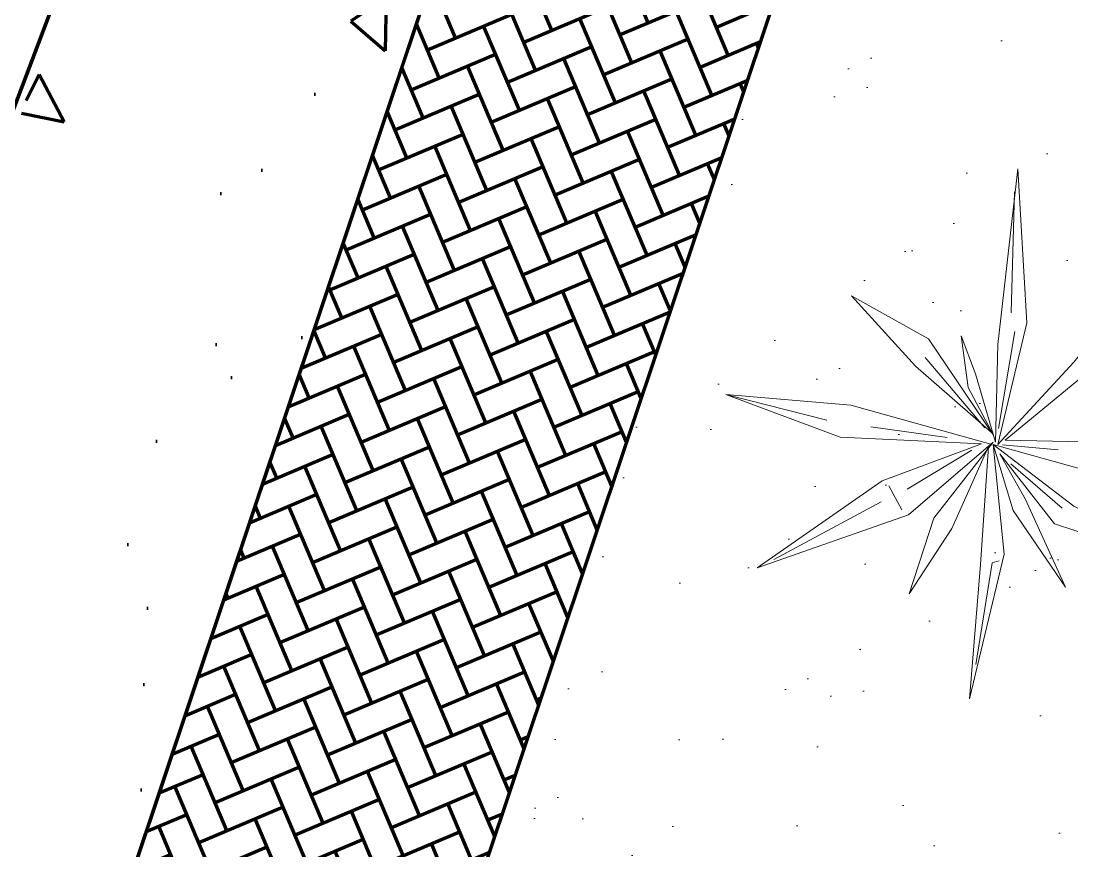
# Model space of a CAD drawing. Header units: millimetres. Extents: x 111 to 1506, y 14 to 566.
# Drawn here: x 277.21 to 283.54, y 84.55 to 89.55 of the extents above; entities that cross this region are included whole.
import ezdxf

# ---------------------------------------------------------------- set-up
doc = ezdxf.new("R2010")
doc.units = ezdxf.units.MM
for name, color, linetype, lineweight in [('G', 254, 'Continuous', 5), ('GRASS', 56, 'Continuous', 0), ('Trees', 82, 'Continuous', 0)]:
    doc.layers.add(name, color=color, linetype=linetype, lineweight=lineweight)
pattern_1 = [(22.914772, (797.12783, 1599.99595), (0.097837146, 0.241122153), [0.552, -0.184]), (112.914772, (797.29731, 1600.0676), (0.097837146, 0.241122153), [0.552, -0.184])]

# ---------------------------------------------------------------- blocks, each defined once
blk = doc.blocks.new('0Q62D')
at = {"color": 0, "linetype": 'ByBlock'}
for p, q in [((-0.05, 1.11), (0.07, 0.48)), ((-0.03, 0.53), (-0.05, 1.11)), ((-0.03, 0.96), (0.02, 0.52)), ((-0.33, 0.67), (-0.16, 0.38)), ((-0.24, 0.34), (-0.33, 0.67)), ((-0.99, 0.59), (-0.35, 0.33)), ((-0.47, 0.19), (-0.99, 0.59)), ((0.1, 0.29), (0.34, 0.61)), ((0.34, 0.61), (0.15, 0.24)), ((-0.47, 0.28), (-0.92, 0.55)), ((-0.02, 0.02), (-0.03, 0.53)), ((0.02, 0.52), (0.05, 0.51)), ((0.28, 0.34), (1, 0.54)), ((1, 0.54), (0.36, 0.26)), ((1, 0.54), (0.41, 0.33)), ((0.07, 0.48), (0, 0.01)), ((-0.16, 0.38), (-0.02, 0.02)), ((-0.35, 0.33), (0, 0)), ((0, 0), (-0.24, 0.34)), ((0.03, 0.05), (0.28, 0.34)), ((-0.44, 0.21), (-0.38, 0.31)), ((0, 0.01), (0.1, 0.29)), ((0.36, 0.26), (0, 0.01)), ((0.15, 0.24), (0.03, 0.05)), ((0.08, 0.09), (0.31, 0.27)), ((-0.05, 0.01), (-0.47, 0.19)), ((-0.09, 0.04), (-0.36, 0.22)), ((0, 0.01), (0.39, 0.1)), ((0.39, 0.1), (0.83, 0.01)), ((-1.16, -0.15), (-0.66, 0.01)), ((-0.66, 0.01), (-0.05, 0.01)), ((-0.01, 0.01), (-0.62, -0.13)), ((0.01, 0), (-0.09, -0.29)), ((0, -0.42), (0.01, 0)), ((0.02, 0.01), (0.12, -0.52)), ((0.33, -0.36), (0.02, 0.01)), ((0.04, 0.01), (0.28, 0.02)), ((0.83, 0.01), (0.39, -0.02)), ((0.77, 0.01), (0.5, 0.01)), ((-0.2, -0.01), (-0.53, -0.04)), ((-0.35, -0.31), (-0.01, -0.04)), ((0, -0.03), (-0.3, -0.43)), ((-0.12, -0.23), (0, -0.03)), ((0.05, -0.01), (0.37, -0.3)), ((0.39, -0.02), (0.05, -0.01)), ((-1.16, -0.15), (-0.72, -0.06)), ((-0.04, -0.06), (-0.31, -0.35)), ((0.02, -0.06), (0.07, -0.48)), ((-0.62, -0.13), (-1.16, -0.15)), ((-0.16, -0.45), (-0.12, -0.23)), ((-0.64, -0.6), (-0.35, -0.31)), ((-0.09, -0.29), (-0.16, -0.45)), ((0.37, -0.3), (0.6, -0.73)), ((0.6, -0.73), (0.33, -0.36)), ((0.49, -0.56), (0.38, -0.38)), ((-0.3, -0.43), (-0.64, -0.6)), ((0.05, -1.18), (0, -0.42)), ((0.12, -0.52), (0.05, -1.18)), ((0.04, -1.08), (0.05, -0.56))]:
    blk.add_line(p, q, dxfattribs=at)
blk = doc.blocks.new('*E434321')
at = {"layer": 'Trees', "linetype": 'ByBlock', "xscale": -0.3276657665147431, "yscale": 0.3276657665147695, "zscale": 0.3276657665147513, "rotation": 77.65882791872079}
blk.add_blockref('0Q62D', (0.5708, -0.5171), dxfattribs=at)

msp = doc.modelspace()

# ---------------------------------------------------------------- hatches: boundary and pattern name
at = {"lineweight": 100, "ltscale": 1000}
h = msp.add_hatch(dxfattribs=at)
h.set_pattern_fill('AR-HBONE', color=256, scale=0.046, angle=-22.085228, style=0)
h.set_pattern_definition(pattern_1)
edge = h.paths.add_edge_path()
edge.add_line((295.08201, 132.30753), (297.74963, 131.63818))
edge.add_line((297.74963, 131.63818), (297.54448, 130.9164))
edge.add_line((297.54448, 130.9164), (248.83294, 99.17733))
edge.add_line((248.83294, 99.17733), (247.06971, 88.40748))
edge.add_line((247.06971, 88.40748), (245.10407, 88.77997))
edge.add_line((245.10407, 88.77997), (247.00179, 100.37129))
edge.add_line((247.00179, 100.37129), (294.89948, 131.58008))
edge.add_line((294.89948, 131.58008), (295.07765, 132.30862))
edge.add_line((295.07765, 132.30862), (297.72701, 131.64385))
h = msp.add_hatch(dxfattribs=at)
h.set_pattern_fill('AR-CONC', color=256, scale=0.43, angle=-112.085228, style=0)
h.set_pattern_definition([(297.91477, (797.1278, 1599.996), (-1.4096564, -2.7564624), [0.3225, -3.5475]), (242.91477, (797.1278, 1599.996), (3.2214265, -0.6632436), [0.258, -2.838]), (348.36622, (797.0104, 1599.7662), (1.81177, -3.419706), [0.274083, -3.014911]), (294.09897, (797.9247, 1599.6726), (-2.384959, -3.984811), [0.48375, -5.32125]), (344.5504, (797.726, 1599.3405), (2.370263, -5.299045), [0.411124, -4.522369]), (239.09894, (797.9247, 1599.6726), (2.370263, -5.299045), [0.387, -4.257]), (268.91477, (797.5638, 1599.355), (-2.5692728, -1.7274413), [0.3225, -3.5475]), (213.91477, (797.5638, 1599.355), (2.495976, -2.1418645), [0.258, -2.838]), (319.36622, (797.3497, 1599.211), (-0.0732965, -3.869306), [0.274083, -3.014911]), (285.41477, (797.1278, 1599.996), (1.306753, -0.5866527), [0, -2.8036, 0, -2.881, 0, -2.84875]), (255.41477, (797.1278, 1599.996), (1.1462153, -1.685858), [0, -1.6426, 0, -2.7391, 0, -1.08575]), (215.41477, (797.4884, 1600.8845), (-0.9529202, -2.0905449), [0, -1.075, 0, -3.354, 0, -4.4505]), (205.41477, (797.65, 1601.283), (-0.5439914, -2.485543), [0, -1.3975, 0, -2.2274, 0, -3.1605])])
h.paths.add_polyline_path([(282.96656, 99.61994), (277.30419, 82.67801), (247.06971, 88.40748), (248.83294, 99.17733), (266.09547, 110.42511), (278.94457, 105.28216)])
h.paths.add_polyline_path([(249.37273, 90.63883), (276.04977, 85.5868), (280.7476, 99.29017), (277.65706, 103.64108), (266.27205, 108.15307), (250.61638, 97.6919)], flags=16)
h = msp.add_hatch(dxfattribs=at)
h.set_pattern_fill('AR-HBONE', color=256, scale=0.046, angle=-22.085228, style=0)
h.set_pattern_definition(pattern_1)
h.paths.add_polyline_path([(279.28733, 82.30221), (277.30419, 82.67801), (282.96656, 99.61994), (284.40058, 97.60111)])
at = {"layer": 'G', "lineweight": 100, "ltscale": 1000}
h = msp.add_hatch(dxfattribs=at)
h.set_pattern_fill('AR-HBONE', color=256, scale=0.046, angle=-105.010678, style=0)
h.set_pattern_definition([(299.989322, (1759.44181, -290.11183), (0.251336119, -0.067395514), [0.552, -0.184]), (29.989322, (1759.53378, -290.2712), (0.251336119, -0.067395514), [0.552, -0.184])])
edge = h.paths.add_edge_path()
edge.add_line((245.14386, 88.77243), (288.23794, 78.57046))
edge.add_line((288.23794, 78.57046), (200.7159, 95.15598))
edge.add_line((200.7159, 95.15598), (201.10543, 97.11776))
edge.add_line((201.10543, 97.11776), (290.19297, 80.23558))
at = {"layer": 'GRASS'}
h = msp.add_hatch(dxfattribs=at)
h.set_pattern_fill('AR-SAND', color=256, scale=0.6, angle=-112.085228, style=0)
h.set_pattern_definition([(285.41477, (797.1278, 1599.996), (1.0854773, -0.3996518), [0, -0.912, 0, -1.02, 0, -0.975]), (255.41477, (797.1278, 1599.996), (1.1697976, -1.6206036), [0, -0.492, 0, -0.822, 0, -0.315]), (215.41477, (797.4053, 1600.6798), (-0.6993768, -1.73266277), [0, -0.3, 0, -1.08, 0, -1.41]), (205.41477, (797.4053, 1600.6798), (-0.1901898, -1.8693282), [0, -0.15, 0, -0.708, 0, -0.81])])
h.paths.add_polyline_path([(284.40058, 97.60111), (279.28733, 82.30221), (293.10678, 85.34437)])

# ---------------------------------------------------------------- linework, layer by layer
at = {"lineweight": 100, "ltscale": 1000}
for p, q in [((275.98639, 85.89209), (278.4237, 92.33701)), ((279.76537, 90.0419), (277.30419, 82.67801)), ((281.7466, 89.66037), (279.28733, 82.30221))]:
    msp.add_line(p, q, dxfattribs=at)
for points in [[(282.96656, 99.61994), (277.30419, 82.67801), (247.06971, 88.40748), (248.83294, 99.17733), (266.09547, 110.42511), (278.94457, 105.28216), (282.96656, 99.61994), (280.7476, 99.29017), (278.4237, 92.33701), (275.98639, 85.89209)], [(282.96656, 99.61994), (277.30419, 82.67801), (247.06971, 88.40748), (248.83294, 99.17733), (266.09547, 110.42511), (278.94457, 105.28216), (282.96656, 99.61994)], [(276.58915, 104.0643), (277.65706, 103.64108), (280.7476, 99.29017), (278.4237, 92.33701), (275.98639, 85.89209)]]:
    msp.add_lwpolyline(points, dxfattribs=at)

# ---------------------------------------------------------------- block references
at = {"layer": 'Trees', "xscale": 4.270410145901769, "yscale": 4.270410145901769, "zscale": 4.270410145901769, "rotation": 99.61477346508465}
msp.add_blockref('*E434321', (281.29952, 84.23992), dxfattribs=at)

doc.saveas('drawing.dxf')
